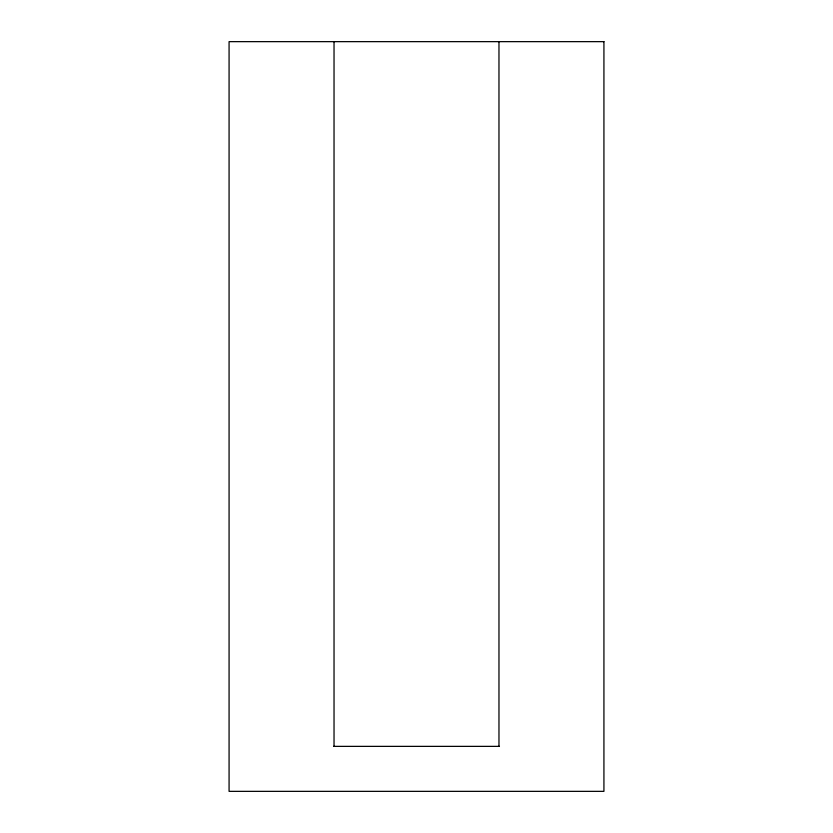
<?xml version="1.0" encoding="UTF-8"?>
<svg xmlns="http://www.w3.org/2000/svg" width="833" height="833" viewBox="0 0 833 833"><rect width="100%" height="100%" fill="white"/><g stroke="black" fill="none" stroke-linecap="round" stroke-linejoin="round"><path stroke-width="1.25" d="M333.533 746.368L499.467 746.368M498.967 41.65L498.967 746.368M334.033 41.65L334.033 746.368M603.925 41.65L229.075 41.65L229.075 791.35L603.925 791.35L603.925 41.65"/></g></svg>
